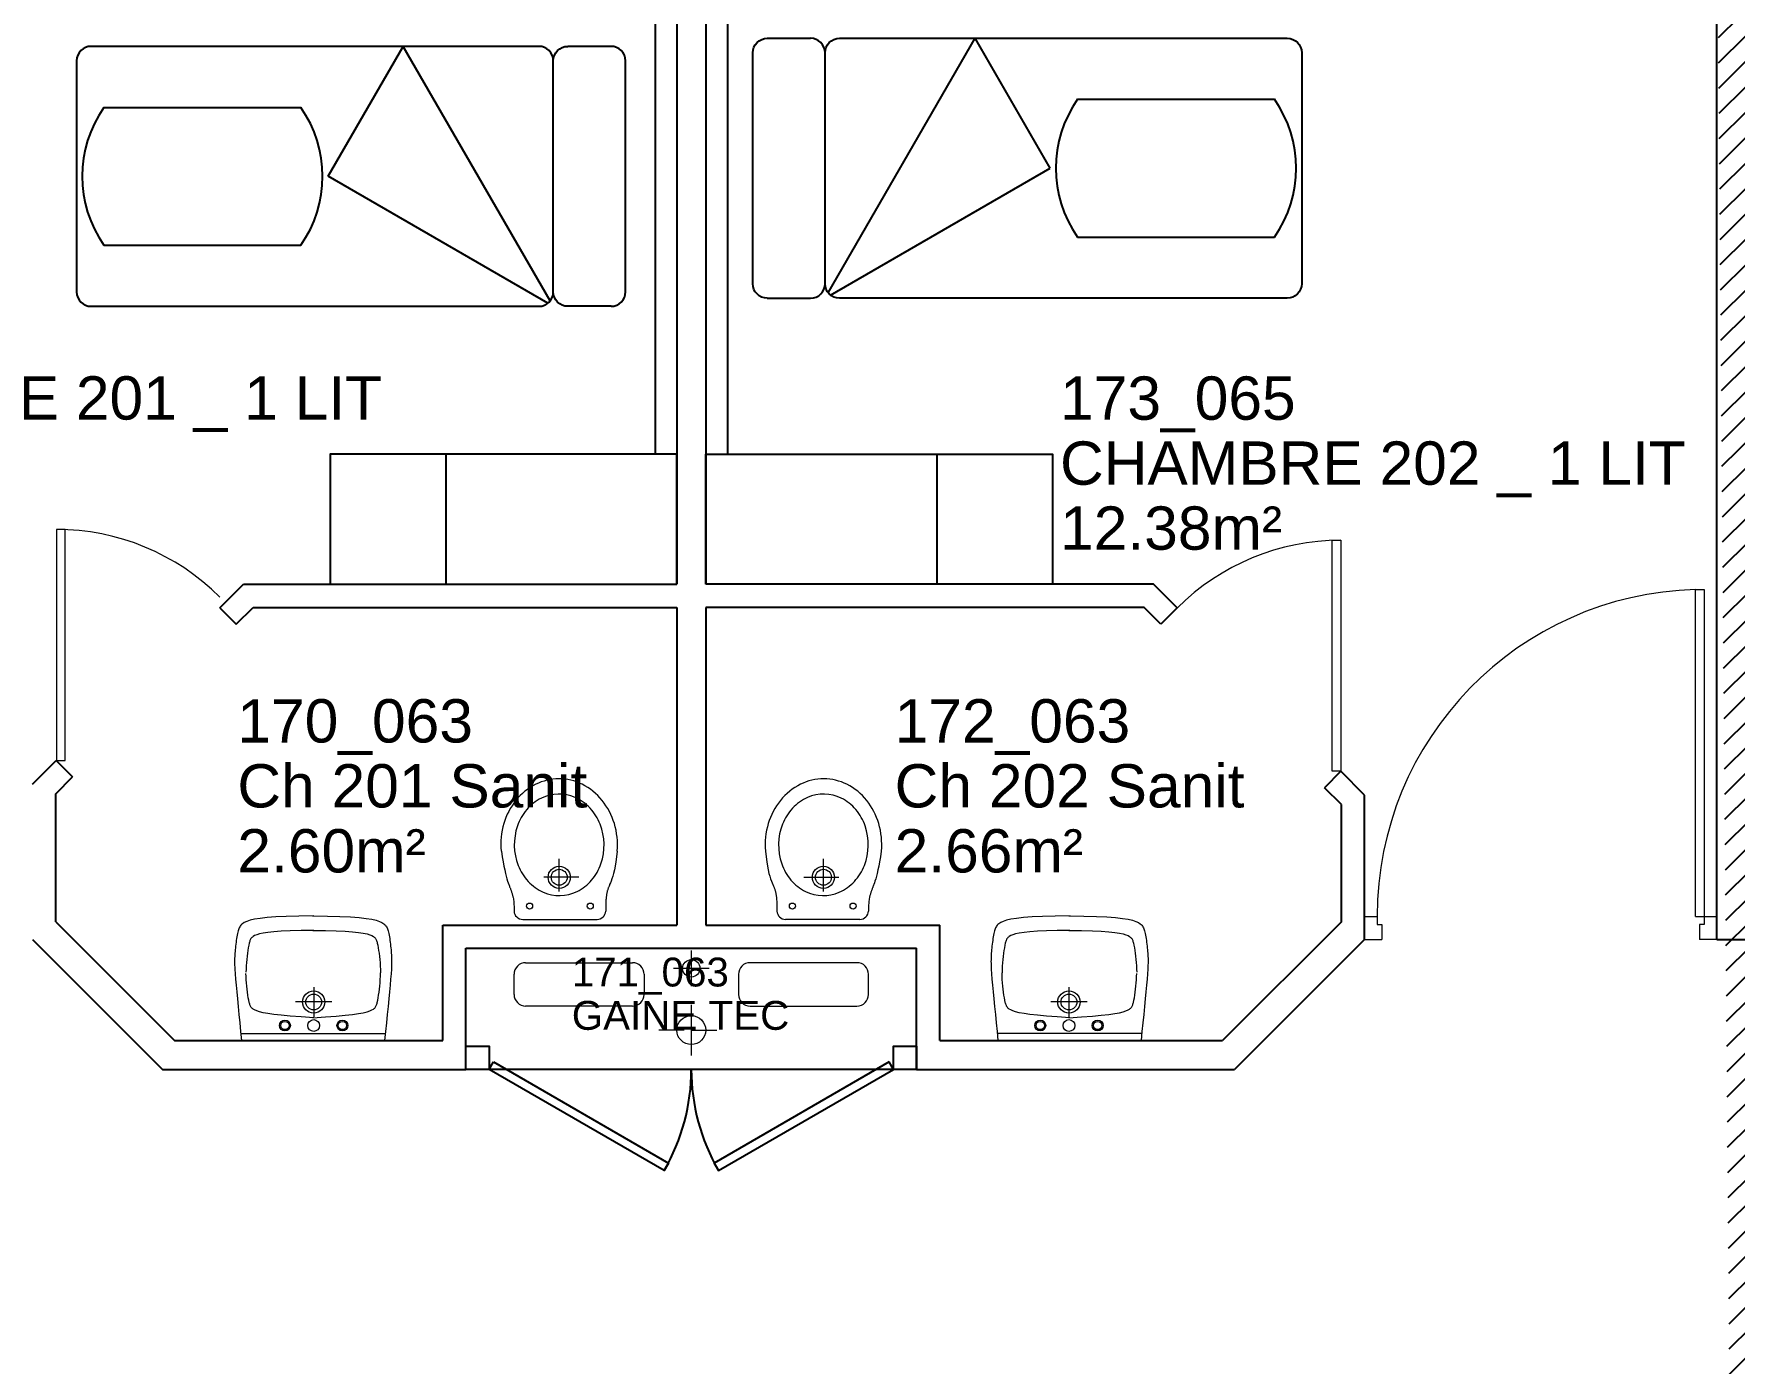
# Model space of a CAD drawing. Header units: millimetres. Extents: x -11 to 211, y -5 to 120.
# Drawn here: x 168.62 to 174.51, y 61.33 to 65.93 of the extents above; entities that cross this region are included whole.
import ezdxf

# ---------------------------------------------------------------- set-up
doc = ezdxf.new("R2010")
doc.units = ezdxf.units.MM
doc.header["$LTSCALE"] = 0.1
doc.header["$MEASUREMENT"] = 0
doc.linetypes.add('CONTINU', pattern=[0])
doc.layers.get('0').update_dxf_attribs({"linetype": 'CONTINUOUS'})
for name, color, linetype in [('400 Lits', 150, 'CONTINUOUS'), ('A_AGENC', 204, 'CONTINUOUS'), ('A_EQMP', 142, 'CONTINUOUS'), ('A_Etiqu_Gaine', 8, 'CONTINUOUS'), ('A_Etiqu_Gaine_ancien', 8, 'CONTINUOUS'), ('A_Etiqu_Gaine_code', 8, 'CONTINUOUS'), ('A_Etiqu_Local', 8, 'CONTINUOUS'), ('A_HACH_STRUC', 7, 'CONTINUOUS'), ('A_MUR_CLOIS', 7, 'CONTINU')]:
    doc.layers.add(name, color=color, linetype=linetype)
doc.layers.add('A_PORTE', color=8, linetype='CONTINU', lineweight=0)
doc.layers.add('A_SANI', color=5, linetype='CONTINU', lineweight=0)
doc.styles.add('Attribut', font='arial.ttf')

# ---------------------------------------------------------------- blocks, each defined once
blk = doc.blocks.new('BROCA2-G343')
at = {"layer": '400 Lits', "linetype": 'Continuous'}
for p, q in [((26.124886, 20.499994), (26.274879, 20.499994)), ((26.33577, 19.618849), (26.844498, 20.499994)), ((27.104309, 20.049994), (26.844498, 20.499994)), ((26.324883, 19.649992), (26.324883, 20.449995)), ((26.343739, 19.61088), (27.104309, 20.049994)), ((26.124886, 19.599993), (26.274879, 19.599993))]:
    blk.add_line(p, q, dxfattribs=at)
for points in [[(26.124886, 19.599993, -0.414213), (26.074886, 19.649992), (26.074883, 20.449995, -0.414214), (26.124886, 20.499995)], [(26.274879, 19.599993, 0.414213), (26.324879, 19.649992), (26.324883, 20.449995, 0.414214), (26.274879, 20.499995)], [(26.374886, 19.599993, -0.414213), (26.324886, 19.649992), (26.324883, 20.449995, -0.414214), (26.374886, 20.499995)], [(26.374611, 20.499994), (27.924881, 20.499994, -0.414213), (27.974881, 20.449995), (27.974884, 19.649992, -0.414214), (27.924881, 19.599992), (26.374611, 19.599993)]]:
    blk.add_lwpolyline(points, format="xyb", dxfattribs=at)
blk = doc.blocks.new('BROCA2-G378')
at = {"layer": '400 Lits', "linetype": 'Continuous'}
for p, q in [((24.79558, 20.049994), (25.055391, 20.499994)), ((25.564119, 19.618849), (25.055391, 20.499994)), ((25.775003, 20.499994), (25.62501, 20.499994)), ((25.575006, 19.649992), (25.575006, 20.449995)), ((25.55615, 19.61088), (24.79558, 20.049994)), ((25.775003, 19.599993), (25.62501, 19.599993))]:
    blk.add_line(p, q, dxfattribs=at)
for points in [[(25.525278, 20.499994), (23.975008, 20.499994, 0.414214), (23.925008, 20.449995), (23.925005, 19.649992, 0.414214), (23.975008, 19.599992), (25.525278, 19.599993)], [(25.525003, 19.599993, 0.414213), (25.575003, 19.649992), (25.575006, 20.449995, 0.414214), (25.525003, 20.499995)], [(25.62501, 19.599993, -0.414213), (25.57501, 19.649992), (25.575006, 20.449995, -0.414214), (25.62501, 20.499995)], [(25.775003, 19.599993, 0.414213), (25.825003, 19.649992), (25.825006, 20.449995, 0.414214), (25.775003, 20.499995)]]:
    blk.add_lwpolyline(points, format="xyb", dxfattribs=at)
blk = doc.blocks.new('BROCA2-G382')
at = {"layer": '400 Lits', "linetype": 'Continuous'}
for p, q in [((24.019503, 20.288546), (24.701082, 20.288546)), ((24.019503, 19.811441), (24.701082, 19.811441))]:
    blk.add_line(p, q, dxfattribs=at)
for start, end in [(145.007771, 214.992539), (325.007913, 34.99193)]:
    blk.add_arc((24.360292, 20.049994), 0.415985, start, end, dxfattribs=at)
blk = doc.blocks.new('A_Etiqu_Local')
at = {"style": 'Attribut', "flags": 1}
for tag, p in [('CODE_HOPITAL', (-0.4463, 1.632)), ('CODE_SITE', (-0.4463, 1.407)), ('CODE_BATIMENT', (-0.4463, 1.182)), ('CODE_SECTEUR', (-0.4463, 0.957)), ('CODE_ETAGE', (-0.4463, 0.732)), ('NOM_NORMALISE', (-0.4463, -0.843)), ('SECTEUR_ACTIVITE', (-0.4463, -1.068)), ('SOUS_SECTEUR_ACTIVITE', (-0.4463, -1.293)), ('VOLUME', (-0.4463, -1.518)), ('SERVICE', (-0.4463, -1.743)), ('CODE_UG', (-0.4463, -1.968)), ('CODE_UA', (-0.4463, -2.193)), ('CODE_POLE', (-0.4463, -2.418)), ('OCCUPANT_EXTERNE', (-0.4463, -2.643)), ('DISPONIBILITE', (-0.4463, -2.868)), ('ACCES_HANDICAPES', (-0.4463, -3.093)), ('NATURE_SOL', (-0.4463, -3.318)), ('RISQUE_LABORATOIRE', (-0.4463, -3.543)), ('AMIANTE', (-0.4463, -3.768))]:
    blk.add_attdef(tag, p, '', height=0.15, dxfattribs=at)
at = {"layer": 'A_Etiqu_Local', "style": 'Attribut'}
for tag, p in [('CODE_PIECE', (-0.4463, 0.282)), ('NOM_USAGE', (-0.4463, 0.057)), ('SURFACE', (-0.4463, -0.168))]:
    blk.add_attdef(tag, p, '', height=0.15, dxfattribs=at)
blk = doc.blocks.new('A_Etiqu_Gaine')
at = {"style": 'Attribut', "flags": 1}
for tag, p in [('CODE_HOPITAL', (-0.4323, 0.8651)), ('CODE_SITE', (-0.4323, 0.7151)), ('CODE_BATIMENT', (-0.4323, 0.5651)), ('CODE_SECTEUR', (-0.4323, 0.4151)), ('CODE_ETAGE', (-0.4323, 0.2651)), ('NOM_NORMALISE', (-0.4323, -0.3349)), ('SECTEUR_ACTIVITE', (-0.4323, -0.4849)), ('SOUS_SECTEUR_ACTIVITE', (-0.4323, -0.6349)), ('SURFACE', (-0.4323, -0.7849)), ('CODE_UG', (-0.4323, -0.9349)), ('CODE_POLE', (-0.4323, -1.0849)), ('AMIANTE', (-0.4323, -1.2349))]:
    blk.add_attdef(tag, p, '', height=0.1, dxfattribs=at)
at = {"layer": 'A_Etiqu_Gaine', "style": 'Attribut'}
blk.add_attdef('NOM_USAGE', (-0.4323, -0.1849), '', height=0.1, dxfattribs=at)
at = {"layer": 'A_Etiqu_Gaine_ancien', "style": 'Attribut'}
blk.add_attdef('CODE_PIECE_ANCIEN', (-0.4323, 0.1151), '', height=0.1, dxfattribs=at)
at = {"layer": 'A_Etiqu_Gaine_code', "style": 'Attribut'}
blk.add_attdef('CODE_PIECE', (-0.4323, -0.0349), '', height=0.1, dxfattribs=at)

msp = doc.modelspace()

# ---------------------------------------------------------------- hatches: boundary and pattern name
at = {"layer": 'A_HACH_STRUC'}
h = msp.add_hatch(dxfattribs=at)
h.set_pattern_fill('ANSI31', color=8, scale=0.5, angle=359.76959, style=0)
h.paths.add_polyline_path([(201.5499, 63.0209), (201.5499, 63.5209), (202.0499, 63.5209), (202.0499, 63.0209)])
h.paths.add_polyline_path([(201.5499, 56.2709), (201.5499, 56.7709), (202.0499, 56.7709), (202.0499, 56.2709)])
h.paths.add_polyline_path([(174.7499, 59.696), (174.2499, 59.696), (174.2499, 60.196), (174.7499, 60.196)], flags=17)
h.paths.add_polyline_path([(181.4499, 52.546), (181.4499, 53.046), (181.9499, 53.046), (181.9499, 52.546)], flags=17)
h.paths.add_polyline_path([(174.7499, 52.546), (174.2499, 52.546), (174.2499, 53.046), (174.7499, 53.046)], flags=17)
h.paths.add_polyline_path([(201.7164, 49.9462), (201.9164, 49.9462), (202.0662, 49.9462), (202.0662, 50.4462), (201.5662, 50.4462), (201.5662, 49.9462)])
h.paths.add_polyline_path([(194.5, 49.9462), (194.7, 49.9462), (194.8499, 49.9462), (194.8499, 50.4462), (194.3499, 50.4462), (194.3499, 49.9462)])
h.paths.add_polyline_path([(194.5, 69.2462), (194.7, 69.2462), (194.8499, 69.2462), (194.8499, 68.7462), (194.3499, 68.7462), (194.3499, 69.2462)])
edge = h.paths.add_edge_path()
edge.add_line((181.6498, 66.5712), (181.7498, 66.5712))
edge.add_line((174.4498, 66.5712), (174.5498, 66.5712))
edge.add_line((181.825, 67.2962), (181.825, 67.0462))
edge.add_line((181.5754, 67.2962), (181.825, 67.2962))
edge.add_line((181.5754, 67.2962), (181.5754, 67.0462))
edge.add_line((181.4499, 67.0462), (181.5754, 67.0462))
edge.add_line((181.4499, 67.0462), (181.4499, 66.5712))
edge.add_line((181.4499, 66.5712), (181.6498, 66.5712))
edge.add_line((181.9499, 67.0462), (181.825, 67.0462))
edge.add_line((181.7498, 66.5712), (181.9499, 66.5712))
edge.add_line((181.9499, 66.5712), (181.9499, 67.0462))
edge.add_line((174.7499, 67.0462), (174.625, 67.0462))
edge.add_line((174.625, 67.2962), (174.625, 67.0462))
edge.add_line((174.5498, 66.5712), (174.7499, 66.5712))
edge.add_line((174.7499, 66.5712), (174.7499, 67.0462))
edge.add_line((174.3753, 67.2962), (174.3753, 67.0462))
edge.add_line((174.2499, 67.0462), (174.3753, 67.0462))
edge.add_line((174.2499, 67.0462), (174.2499, 66.5712))
edge.add_line((174.2499, 66.5712), (174.4498, 66.5712))
edge.add_line((174.3753, 67.2962), (174.625, 67.2962))
edge.add_line((181.6498, 46.1962), (181.9499, 46.1962))
edge.add_line((181.9499, 46.1962), (181.9499, 45.7212))
edge.add_line((181.4499, 45.7212), (181.4499, 46.1962))
edge.add_line((181.4499, 46.1962), (181.6498, 46.1962))
edge.add_line((181.9499, 45.7212), (181.825, 45.7212))
edge.add_line((181.825, 45.4712), (181.825, 45.7212))
edge.add_line((181.5754, 45.4712), (181.825, 45.4712))
edge.add_line((181.5754, 45.4712), (181.5754, 45.7212))
edge.add_line((181.4499, 45.7212), (181.5754, 45.7212))
edge.add_line((174.4498, 46.1962), (174.7499, 46.1962))
edge.add_line((174.7499, 46.1962), (174.7499, 45.7212))
edge.add_line((174.7499, 45.7212), (174.625, 45.7212))
edge.add_line((174.625, 45.4712), (174.625, 45.7212))
edge.add_line((174.2499, 45.7212), (174.2499, 46.1962))
edge.add_line((174.2499, 46.1962), (174.4498, 46.1962))
edge.add_line((174.3753, 45.4712), (174.3753, 45.7212))
edge.add_line((174.2499, 45.7212), (174.3753, 45.7212))
edge.add_line((174.3753, 45.4712), (174.625, 45.4712))

# ---------------------------------------------------------------- linework, layer by layer
at = {"layer": 'A_AGENC', "color": 8, "linetype": 'Continuous'}
msp.add_line((171.5999, 62.3463), (170.1999, 62.3463), dxfattribs=at)
for points in [[(170.2149, 62.3723), (170.8211, 62.0223), (170.8061, 61.9963), (170.1999, 62.3463)], [(171.5849, 62.3723), (170.9787, 62.0223), (170.9937, 61.9963), (171.5999, 62.3463)]]:
    msp.add_lwpolyline(points, close=True, dxfattribs=at)
for centre, start, end in [((170.1999, 62.3463), 330.00002, 0.00001), ((171.5999, 62.3463), 180.00001, 210)]:
    msp.add_arc(centre, 0.7, start, end, dxfattribs=at)
at = {"layer": 'A_EQMP', "color": 8, "linetype": 'Continuous'}
for p, q in [((170.7748, 67.1162), (170.7749, 64.4763)), ((171.0247, 67.1162), (171.0248, 64.4763)), ((170.0497, 64.4763), (170.0497, 64.0263)), ((171.7499, 64.4763), (171.7499, 64.0263))]:
    msp.add_line(p, q, dxfattribs=at)
for points in [[(170.8497, 64.0263), (170.8497, 64.4763), (169.6497, 64.4763), (169.6497, 64.0263)], [(170.9499, 64.0263), (170.9499, 64.4763), (172.1499, 64.4763), (172.1499, 64.0263)]]:
    msp.add_lwpolyline(points, close=True, dxfattribs=at)
at = {"layer": 'A_MUR_CLOIS', "color": 8, "linetype": 'Continuous'}
for p, q in [((170.8502, 67.1962), (170.8499, 64.0263)), ((170.9502, 67.1962), (170.9499, 64.0263)), ((174.4498, 62.7963), (174.4498, 66.5712)), ((169.2675, 63.9441), (169.3496, 64.0263)), ((169.3496, 64.0263), (170.8499, 64.0263)), ((172.5, 64.0263), (170.9499, 64.0263)), ((172.5822, 63.9441), (172.5, 64.0263)), ((169.2675, 63.9441), (169.324, 63.8876)), ((169.324, 63.8876), (169.3828, 63.9463)), ((169.3828, 63.9463), (170.8499, 63.9463)), ((170.8499, 63.9463), (170.8499, 62.8458)), ((172.4669, 63.9463), (170.9499, 63.9463)), ((170.9499, 63.9463), (170.9499, 62.8458)), ((172.5256, 63.8876), (172.4669, 63.9463)), ((172.5822, 63.9441), (172.5256, 63.8876)), ((168.6196, 63.3338), (168.7018, 63.416)), ((168.7018, 63.416), (168.7583, 63.3594)), ((168.6996, 63.3007), (168.7583, 63.3594)), ((173.1479, 63.3785), (173.0913, 63.3219)), ((173.23, 63.2963), (173.1479, 63.3785)), ((168.6996, 62.8577), (168.6996, 63.3007)), ((173.15, 63.2632), (173.0913, 63.3219)), ((173.23, 62.7963), (173.23, 63.2963)), ((173.15, 62.8577), (173.15, 63.2632)), ((168.6996, 62.8577), (169.111, 62.4463)), ((170.0399, 62.8458), (170.8499, 62.8458)), ((170.0399, 62.4463), (170.0399, 62.8458)), ((170.9499, 62.8458), (171.7599, 62.8458)), ((171.7599, 62.4463), (171.7599, 62.8458)), ((173.1501, 62.8577), (172.7386, 62.4463)), ((168.6196, 62.7963), (169.0696, 62.3463)), ((170.1199, 62.7658), (171.6799, 62.7658)), ((170.1199, 62.3463), (170.1199, 62.7658)), ((171.6799, 62.3463), (171.6799, 62.7658)), ((173.2301, 62.7963), (172.7801, 62.3463)), ((174.4498, 62.7963), (174.5498, 62.7963)), ((169.111, 62.4463), (170.0399, 62.4463)), ((171.7599, 62.4463), (172.7386, 62.4463)), ((169.0696, 62.3463), (170.1199, 62.3463)), ((171.6799, 62.3463), (172.7801, 62.3463))]:
    msp.add_line(p, q, dxfattribs=at)
for points in [[(170.1199, 62.3463), (170.1199, 62.4263), (170.1999, 62.4263), (170.1999, 62.3463)], [(171.5999, 62.3463), (171.5999, 62.4263), (171.6799, 62.4263), (171.6799, 62.3463)]]:
    msp.add_lwpolyline(points, close=True, dxfattribs=at)
at = {"layer": 'A_PORTE', "color": 8, "linetype": 'Continuous'}
for p, q in [((174.3759, 62.8763), (174.3759, 64.0079)), ((174.3759, 64.0079), (174.4059, 64.0079)), ((174.4059, 64.0079), (174.4059, 62.8485)), ((173.2301, 62.7963), (173.2301, 62.8763)), ((173.2301, 62.8763), (173.2739, 62.8763)), ((173.2739, 62.8763), (173.2739, 62.8485)), ((173.2739, 62.8485), (173.2899, 62.8485)), ((173.2899, 62.8485), (173.2899, 62.7963)), ((174.3759, 62.8763), (174.4498, 62.8763)), ((174.3899, 62.8485), (174.3899, 62.7963)), ((174.4059, 62.8485), (174.3899, 62.8485)), ((174.4498, 62.7963), (174.4498, 62.8763)), ((173.2301, 62.7963), (173.2899, 62.7963)), ((174.4498, 62.7963), (174.3899, 62.7963))]:
    msp.add_line(p, q, dxfattribs=at)
for points in [[(168.7323, 63.416), (168.7323, 64.216), (168.7023, 64.216), (168.7023, 63.416)], [(173.1179, 63.3785), (173.1179, 64.1785), (173.1479, 64.1785), (173.1479, 63.3785)]]:
    msp.add_lwpolyline(points, close=True, dxfattribs=at)
for centre, start, end in [((168.7023, 63.416), 44.99998, 90), ((173.1479, 63.3785), 90, 135.00001)]:
    msp.add_arc(centre, 0.8, start, end, dxfattribs=at)
at = {"layer": 'A_PORTE', "color": 8}
msp.add_arc((174.4059, 62.8763), 1.132, 91.51862, 180, dxfattribs=at)
at = {"layer": 'A_SANI', "color": 8, "linetype": 'Continuous'}
for p, q in [((170.4425, 62.9628), (170.4425, 63.0751)), ((171.3572, 62.9628), (171.3572, 63.0751)), ((170.5108, 63.0116), (170.3888, 63.0116)), ((171.2888, 63.0116), (171.4109, 63.0116)), ((170.2862, 62.8978), (170.2863, 62.8947)), ((170.6036, 62.8978), (170.6035, 62.8947)), ((171.196, 62.8978), (171.1962, 62.8947)), ((171.5134, 62.8978), (171.5133, 62.8947)), ((169.4805, 62.8246), (169.4549, 62.8229)), ((169.5116, 62.8259), (169.4805, 62.8246)), ((169.5489, 62.8268), (169.5116, 62.8259)), ((169.5928, 62.8272), (169.5489, 62.8268)), ((169.5895, 62.8272), (169.6334, 62.8268)), ((169.6334, 62.8268), (169.6707, 62.8259)), ((169.6707, 62.8259), (169.7018, 62.8246)), ((169.7018, 62.8246), (169.7274, 62.8229)), ((170.3163, 62.8658), (170.5735, 62.8658)), ((171.4833, 62.8658), (171.2261, 62.8658)), ((172.0979, 62.8246), (172.0722, 62.8229)), ((172.129, 62.8259), (172.0979, 62.8246)), ((172.1662, 62.8268), (172.129, 62.8259)), ((172.2102, 62.8272), (172.1662, 62.8268)), ((172.2068, 62.8272), (172.2508, 62.8268)), ((172.2508, 62.8268), (172.288, 62.8259)), ((172.288, 62.8259), (172.3191, 62.8246)), ((172.3191, 62.8246), (172.3447, 62.8229)), ((169.3663, 62.7677), (169.3648, 62.7584)), ((169.3678, 62.776), (169.3663, 62.7677)), ((169.3694, 62.7833), (169.3678, 62.776)), ((169.3702, 62.7866), (169.3694, 62.7833)), ((169.3711, 62.7895), (169.3702, 62.7866)), ((169.372, 62.7922), (169.3711, 62.7895)), ((169.373, 62.7947), (169.372, 62.7922)), ((169.3741, 62.797), (169.373, 62.7947)), ((169.3754, 62.7991), (169.3741, 62.797)), ((169.3768, 62.8011), (169.3754, 62.7991)), ((169.3785, 62.8029), (169.3768, 62.8011)), ((169.3804, 62.8047), (169.3785, 62.8029)), ((169.3826, 62.8064), (169.3804, 62.8047)), ((169.388, 62.8097), (169.3826, 62.8064)), ((169.3953, 62.8128), (169.388, 62.8097)), ((169.405, 62.8158), (169.3953, 62.8128)), ((169.4177, 62.8184), (169.405, 62.8158)), ((169.4342, 62.8208), (169.4177, 62.8184)), ((169.4549, 62.8229), (169.4342, 62.8208)), ((169.7274, 62.8229), (169.7481, 62.8208)), ((169.7481, 62.8208), (169.7645, 62.8184)), ((169.7645, 62.8184), (169.7773, 62.8158)), ((169.7773, 62.8158), (169.787, 62.8128)), ((169.787, 62.8128), (169.7943, 62.8097)), ((169.7943, 62.8097), (169.7997, 62.8064)), ((169.7997, 62.8064), (169.8019, 62.8047)), ((169.8019, 62.8047), (169.8038, 62.8029)), ((169.8038, 62.8029), (169.8055, 62.8011)), ((169.8055, 62.8011), (169.8069, 62.7991)), ((169.8069, 62.7991), (169.8082, 62.797)), ((169.8082, 62.797), (169.8093, 62.7947)), ((169.8093, 62.7947), (169.8103, 62.7922)), ((169.8103, 62.7922), (169.8112, 62.7895)), ((169.8112, 62.7895), (169.8121, 62.7866)), ((169.8121, 62.7866), (169.8129, 62.7833)), ((169.8129, 62.7833), (169.8145, 62.776)), ((169.8145, 62.776), (169.816, 62.7677)), ((169.816, 62.7677), (169.8175, 62.7584)), ((171.9836, 62.7677), (171.9821, 62.7584)), ((171.9852, 62.776), (171.9836, 62.7677)), ((171.9867, 62.7833), (171.9852, 62.776)), ((171.9876, 62.7866), (171.9867, 62.7833)), ((171.9884, 62.7895), (171.9876, 62.7866)), ((171.9893, 62.7922), (171.9884, 62.7895)), ((171.9903, 62.7947), (171.9893, 62.7922)), ((171.9914, 62.797), (171.9903, 62.7947)), ((171.9927, 62.7991), (171.9914, 62.797)), ((171.9942, 62.8011), (171.9927, 62.7991)), ((171.9958, 62.8029), (171.9942, 62.8011)), ((171.9978, 62.8047), (171.9958, 62.8029)), ((172, 62.8064), (171.9978, 62.8047)), ((172.0054, 62.8097), (172, 62.8064)), ((172.0126, 62.8128), (172.0054, 62.8097)), ((172.0223, 62.8158), (172.0126, 62.8128)), ((172.0351, 62.8184), (172.0223, 62.8158)), ((172.0515, 62.8208), (172.0351, 62.8184)), ((172.0722, 62.8229), (172.0515, 62.8208)), ((172.3447, 62.8229), (172.3654, 62.8208)), ((172.3654, 62.8208), (172.3819, 62.8184)), ((172.3819, 62.8184), (172.3946, 62.8158)), ((172.3946, 62.8158), (172.4044, 62.8128)), ((172.4044, 62.8128), (172.4116, 62.8097)), ((172.4116, 62.8097), (172.417, 62.8064)), ((172.417, 62.8064), (172.4192, 62.8047)), ((172.4192, 62.8047), (172.4211, 62.8029)), ((172.4211, 62.8029), (172.4228, 62.8011)), ((172.4228, 62.8011), (172.4243, 62.7991)), ((172.4243, 62.7991), (172.4256, 62.797)), ((172.4256, 62.797), (172.4267, 62.7947)), ((172.4267, 62.7947), (172.4277, 62.7922)), ((172.4277, 62.7922), (172.4286, 62.7895)), ((172.4286, 62.7895), (172.4294, 62.7866)), ((172.4294, 62.7866), (172.4302, 62.7833)), ((172.4302, 62.7833), (172.4318, 62.776)), ((172.4318, 62.776), (172.4334, 62.7677)), ((172.4334, 62.7677), (172.4349, 62.7584)), ((169.3599, 62.716), (169.3591, 62.7049)), ((169.3609, 62.7271), (169.3599, 62.716)), ((169.3621, 62.738), (169.3609, 62.7271)), ((169.3634, 62.7485), (169.3621, 62.738)), ((169.3648, 62.7584), (169.3634, 62.7485)), ((169.8175, 62.7584), (169.8189, 62.7484)), ((169.8189, 62.7484), (169.8202, 62.7377)), ((169.8202, 62.7377), (169.8214, 62.7267)), ((169.8214, 62.7267), (169.8224, 62.7153)), ((169.8224, 62.7153), (169.8232, 62.7038)), ((170.3264, 62.7158), (170.6964, 62.7158)), ((170.8998, 62.7578), (170.8998, 62.6348)), ((171.4732, 62.7158), (171.1032, 62.7158)), ((171.9772, 62.7153), (171.9764, 62.7038)), ((171.9782, 62.7267), (171.9772, 62.7153)), ((171.9794, 62.7377), (171.9782, 62.7267)), ((171.9807, 62.7484), (171.9794, 62.7377)), ((171.9821, 62.7584), (171.9807, 62.7484)), ((172.4349, 62.7584), (172.4363, 62.7485)), ((172.4363, 62.7485), (172.4376, 62.738)), ((172.4376, 62.738), (172.4387, 62.7271)), ((172.4387, 62.7271), (172.4397, 62.716)), ((172.4397, 62.716), (172.4405, 62.7049)), ((169.3585, 62.6938), (169.3581, 62.6831)), ((169.3585, 62.668), (169.3581, 62.6787)), ((169.3591, 62.7049), (169.3585, 62.6938)), ((169.3591, 62.6569), (169.3585, 62.668)), ((169.3599, 62.6458), (169.3591, 62.6569)), ((169.8224, 62.6465), (169.8232, 62.658)), ((169.8232, 62.7038), (169.8239, 62.6922)), ((169.8232, 62.658), (169.8239, 62.6696)), ((169.8239, 62.6922), (169.8242, 62.6809)), ((169.8239, 62.6696), (169.8242, 62.6809)), ((170.2864, 62.6058), (170.2864, 62.6758)), ((170.7364, 62.6758), (170.7364, 62.6058)), ((170.9613, 62.6963), (170.8383, 62.6963)), ((171.0632, 62.6758), (171.0632, 62.6058)), ((171.5132, 62.6058), (171.5132, 62.6758)), ((171.9758, 62.6922), (171.9754, 62.6809)), ((171.9758, 62.6696), (171.9754, 62.6809)), ((171.9764, 62.7038), (171.9758, 62.6922)), ((171.9764, 62.658), (171.9758, 62.6696)), ((171.9772, 62.6465), (171.9764, 62.658)), ((172.4397, 62.6458), (172.4405, 62.6569)), ((172.4405, 62.7049), (172.4412, 62.6938)), ((172.4405, 62.6569), (172.4412, 62.668)), ((172.4412, 62.6938), (172.4415, 62.6831)), ((172.4412, 62.668), (172.4415, 62.6787)), ((169.3609, 62.6347), (169.3599, 62.6458)), ((169.3621, 62.6238), (169.3609, 62.6347)), ((169.3634, 62.6133), (169.3621, 62.6238)), ((169.3648, 62.6034), (169.3634, 62.6133)), ((169.3663, 62.5941), (169.3648, 62.6034)), ((169.3678, 62.5858), (169.3663, 62.5941)), ((169.5926, 62.6309), (169.5926, 62.5288)), ((169.8145, 62.5858), (169.816, 62.5941)), ((169.816, 62.5941), (169.8175, 62.6034)), ((169.8175, 62.6034), (169.8189, 62.6134)), ((169.8189, 62.6134), (169.8202, 62.6241)), ((169.8202, 62.6241), (169.8214, 62.6351)), ((169.8214, 62.6351), (169.8224, 62.6465)), ((171.9782, 62.6351), (171.9772, 62.6465)), ((171.9794, 62.6241), (171.9782, 62.6351)), ((171.9807, 62.6134), (171.9794, 62.6241)), ((171.9821, 62.6034), (171.9807, 62.6134)), ((171.9836, 62.5941), (171.9821, 62.6034)), ((171.9852, 62.5858), (171.9836, 62.5941)), ((172.207, 62.6309), (172.207, 62.5288)), ((172.4318, 62.5858), (172.4334, 62.5941)), ((172.4334, 62.5941), (172.4349, 62.6034)), ((172.4349, 62.6034), (172.4363, 62.6133)), ((172.4363, 62.6133), (172.4376, 62.6238)), ((172.4376, 62.6238), (172.4387, 62.6347)), ((172.4387, 62.6347), (172.4397, 62.6458)), ((169.3694, 62.5785), (169.3678, 62.5858)), ((169.3702, 62.5752), (169.3694, 62.5785)), ((169.3711, 62.5723), (169.3702, 62.5752)), ((169.372, 62.5696), (169.3711, 62.5723)), ((169.373, 62.5671), (169.372, 62.5696)), ((169.3741, 62.5648), (169.373, 62.5671)), ((169.3754, 62.5627), (169.3741, 62.5648)), ((169.3768, 62.5607), (169.3754, 62.5627)), ((169.3785, 62.5589), (169.3768, 62.5607)), ((169.3804, 62.5571), (169.3785, 62.5589)), ((169.3826, 62.5554), (169.3804, 62.5571)), ((169.388, 62.5521), (169.3826, 62.5554)), ((169.3953, 62.5489), (169.388, 62.5521)), ((169.405, 62.5458), (169.3953, 62.5489)), ((169.4177, 62.5428), (169.405, 62.5458)), ((169.4342, 62.5398), (169.4177, 62.5428)), ((169.4549, 62.5369), (169.4342, 62.5398)), ((169.4805, 62.5339), (169.4549, 62.5369)), ((169.5116, 62.531), (169.4805, 62.5339)), ((169.5489, 62.5281), (169.5116, 62.531)), ((169.6558, 62.5798), (169.5294, 62.5798)), ((169.6334, 62.5281), (169.6707, 62.531)), ((169.6707, 62.531), (169.7018, 62.5339)), ((169.7018, 62.5339), (169.7274, 62.5369)), ((169.7274, 62.5369), (169.7481, 62.5398)), ((169.7481, 62.5398), (169.7645, 62.5428)), ((169.7645, 62.5428), (169.7773, 62.5458)), ((169.7773, 62.5458), (169.787, 62.5489)), ((169.787, 62.5489), (169.7943, 62.5521)), ((169.7943, 62.5521), (169.7997, 62.5554)), ((169.7997, 62.5554), (169.8019, 62.5571)), ((169.8019, 62.5571), (169.8038, 62.5589)), ((169.8038, 62.5589), (169.8055, 62.5607)), ((169.8055, 62.5607), (169.8069, 62.5627)), ((169.8069, 62.5627), (169.8082, 62.5648)), ((169.8082, 62.5648), (169.8093, 62.5671)), ((169.8093, 62.5671), (169.8103, 62.5696)), ((169.8103, 62.5696), (169.8112, 62.5723)), ((169.8112, 62.5723), (169.8121, 62.5752)), ((169.8121, 62.5752), (169.8129, 62.5785)), ((169.8129, 62.5785), (169.8145, 62.5858)), ((170.6964, 62.5658), (170.3264, 62.5658)), ((170.8998, 62.5704), (170.8998, 62.3947)), ((171.1032, 62.5658), (171.4732, 62.5658)), ((171.9867, 62.5785), (171.9852, 62.5858)), ((171.9876, 62.5752), (171.9867, 62.5785)), ((171.9884, 62.5723), (171.9876, 62.5752)), ((171.9893, 62.5696), (171.9884, 62.5723)), ((171.9903, 62.5671), (171.9893, 62.5696)), ((171.9914, 62.5648), (171.9903, 62.5671)), ((171.9927, 62.5627), (171.9914, 62.5648)), ((171.9942, 62.5607), (171.9927, 62.5627)), ((171.9958, 62.5589), (171.9942, 62.5607)), ((171.9978, 62.5571), (171.9958, 62.5589)), ((172, 62.5554), (171.9978, 62.5571)), ((172.0054, 62.5521), (172, 62.5554)), ((172.0126, 62.5489), (172.0054, 62.5521)), ((172.0223, 62.5458), (172.0126, 62.5489)), ((172.0351, 62.5428), (172.0223, 62.5458)), ((172.0515, 62.5398), (172.0351, 62.5428)), ((172.0722, 62.5369), (172.0515, 62.5398)), ((172.0979, 62.5339), (172.0722, 62.5369)), ((172.129, 62.531), (172.0979, 62.5339)), ((172.1662, 62.5281), (172.129, 62.531)), ((172.2703, 62.5798), (172.1438, 62.5798)), ((172.2508, 62.5281), (172.288, 62.531)), ((172.288, 62.531), (172.3191, 62.5339)), ((172.3191, 62.5339), (172.3447, 62.5369)), ((172.3447, 62.5369), (172.3654, 62.5398)), ((172.3654, 62.5398), (172.3819, 62.5428)), ((172.3819, 62.5428), (172.3946, 62.5458)), ((172.3946, 62.5458), (172.4044, 62.5489)), ((172.4044, 62.5489), (172.4116, 62.5521)), ((172.4116, 62.5521), (172.417, 62.5554)), ((172.417, 62.5554), (172.4192, 62.5571)), ((172.4192, 62.5571), (172.4211, 62.5589)), ((172.4211, 62.5589), (172.4228, 62.5607)), ((172.4228, 62.5607), (172.4243, 62.5627)), ((172.4243, 62.5627), (172.4256, 62.5648)), ((172.4256, 62.5648), (172.4267, 62.5671)), ((172.4267, 62.5671), (172.4277, 62.5696)), ((172.4277, 62.5696), (172.4286, 62.5723)), ((172.4286, 62.5723), (172.4294, 62.5752)), ((172.4294, 62.5752), (172.4302, 62.5785)), ((172.4302, 62.5785), (172.4318, 62.5858)), ((169.343, 62.4712), (169.8383, 62.4712)), ((169.5928, 62.5251), (169.5489, 62.5281)), ((169.5895, 62.5251), (169.6334, 62.5281)), ((170.8748, 62.4825), (170.7869, 62.4825)), ((170.8998, 62.4825), (170.9877, 62.4825)), ((172.4567, 62.4712), (171.9614, 62.4712)), ((172.2102, 62.5251), (172.1662, 62.5281)), ((172.2068, 62.5251), (172.2508, 62.5281)), ((169.343, 62.4463), (169.8383, 62.4463)), ((172.4567, 62.4463), (171.9614, 62.4463))]:
    msp.add_line(p, q, dxfattribs=at)
for points in [[(170.6436, 63.1026, 0.092603), (170.6334, 63.1976, 0.097518), (170.591, 63.2778, 0.107322), (170.5216, 63.3336, 0.116228), (170.4414, 63.3525, 0.11669), (170.3613, 63.3335, 0.108258), (170.2925, 63.2778, 0.098236), (170.2509, 63.1977, 0.092772), (170.2416, 63.1026, 0.094013)], [(170.3807, 63.2855, 0.102556), (170.3301, 63.2459, 0.093461), (170.2979, 63.1892, 0.177185), (170.3007, 63.0527, 0.093461), (170.3353, 62.9974, 0.102556), (170.3874, 62.96, 0.222941), (170.5043, 62.9624, 0.102556), (170.5548, 63.0019, 0.093461), (170.587, 63.0586, 0.177033), (170.5842, 63.1951, 0.093461), (170.5497, 63.2505, 0.102556), (170.4975, 63.2879, 0.222834), (170.3807, 63.2855)], [(171.5581, 63.1026, 0.092772), (171.5487, 63.1977, 0.098236), (171.5071, 63.2778, 0.108258), (171.4383, 63.3335, 0.11669), (171.3582, 63.3525, 0.116228), (171.278, 63.3336, 0.107322), (171.2086, 63.2778, 0.097518), (171.1662, 63.1976, 0.092603), (171.1561, 63.1026, 0.094447)], [(171.3021, 63.2879, 0.102556), (171.25, 63.2505, 0.093461), (171.2154, 63.1951, 0.177283), (171.2126, 63.0586, 0.093461), (171.2448, 63.0019, 0.102556), (171.2954, 62.9624, 0.22278), (171.4122, 62.96, 0.102556), (171.4644, 62.9974, 0.093461), (171.4989, 63.0527, 0.177131), (171.5017, 63.1892, 0.093461), (171.4695, 63.2459, 0.102556), (171.419, 63.2855, 0.222937), (171.302, 63.2878)]]:
    msp.add_lwpolyline(points, format="xyb", dxfattribs=at)
for points in [[(170.2423, 63.1019), (170.2452, 63.0826), (170.2481, 63.0654), (170.251, 63.0502), (170.2538, 63.0369), (170.2565, 63.0252), (170.2591, 63.0151), (170.2617, 63.0063), (170.264, 62.9987), (170.2663, 62.9921), (170.2683, 62.9864), (170.2683, 62.9864), (170.2693, 62.9838), (170.2702, 62.9813), (170.271, 62.979), (170.2719, 62.9768), (170.2727, 62.9746), (170.2735, 62.9725), (170.2742, 62.9705), (170.275, 62.9684), (170.2757, 62.9664), (170.2764, 62.9643), (170.2764, 62.9643), (170.2772, 62.9622), (170.2779, 62.96), (170.2786, 62.9578), (170.2793, 62.9555), (170.28, 62.9533), (170.2807, 62.951), (170.2813, 62.9487), (170.2819, 62.9464), (170.2824, 62.9441), (170.283, 62.9419), (170.283, 62.9419), (170.2838, 62.9375), (170.2845, 62.9331), (170.2851, 62.9288), (170.2855, 62.9246), (170.2858, 62.9203), (170.286, 62.916), (170.2861, 62.9116), (170.2862, 62.9072), (170.2862, 62.9026), (170.2862, 62.8978)], [(170.6427, 63.1019), (170.641, 63.0826), (170.6389, 63.0654), (170.6364, 63.0502), (170.6338, 63.0369), (170.6309, 63.0252), (170.628, 63.0151), (170.6251, 63.0063), (170.6223, 62.9987), (170.6196, 62.9921), (170.6172, 62.9864), (170.6172, 62.9864), (170.6161, 62.9838), (170.615, 62.9813), (170.6141, 62.979), (170.6132, 62.9768), (170.6124, 62.9746), (170.6116, 62.9725), (170.6109, 62.9705), (170.6103, 62.9684), (170.6097, 62.9664), (170.6091, 62.9643), (170.6091, 62.9643), (170.6086, 62.9622), (170.6081, 62.96), (170.6076, 62.9578), (170.6072, 62.9555), (170.6068, 62.9533), (170.6064, 62.951), (170.6061, 62.9487), (170.6058, 62.9464), (170.6055, 62.9441), (170.6052, 62.9419), (170.6052, 62.9419), (170.6048, 62.9375), (170.6044, 62.9331), (170.6042, 62.9288), (170.6039, 62.9246), (170.6038, 62.9203), (170.6037, 62.916), (170.6036, 62.9116), (170.6036, 62.9072), (170.6036, 62.9026), (170.6036, 62.8978)], [(171.157, 63.1019), (171.1587, 63.0826), (171.1608, 63.0654), (171.1632, 63.0502), (171.1659, 63.0369), (171.1687, 63.0252), (171.1716, 63.0151), (171.1745, 63.0063), (171.1774, 62.9987), (171.18, 62.9921), (171.1825, 62.9864), (171.1825, 62.9864), (171.1836, 62.9838), (171.1846, 62.9813), (171.1855, 62.979), (171.1864, 62.9768), (171.1872, 62.9746), (171.188, 62.9725), (171.1887, 62.9705), (171.1894, 62.9684), (171.19, 62.9664), (171.1905, 62.9643), (171.1905, 62.9643), (171.1911, 62.9622), (171.1916, 62.96), (171.192, 62.9578), (171.1925, 62.9555), (171.1929, 62.9533), (171.1932, 62.951), (171.1936, 62.9487), (171.1939, 62.9464), (171.1942, 62.9441), (171.1944, 62.9419), (171.1944, 62.9419), (171.1948, 62.9375), (171.1952, 62.9331), (171.1955, 62.9288), (171.1957, 62.9246), (171.1958, 62.9203), (171.1959, 62.916), (171.196, 62.9116), (171.196, 62.9072), (171.196, 62.9026), (171.196, 62.8978)], [(171.5574, 63.1019), (171.5544, 63.0826), (171.5515, 63.0654), (171.5487, 63.0502), (171.5459, 63.0369), (171.5431, 63.0252), (171.5405, 63.0151), (171.538, 63.0063), (171.5356, 62.9987), (171.5334, 62.9921), (171.5313, 62.9864), (171.5313, 62.9864), (171.5304, 62.9838), (171.5295, 62.9813), (171.5286, 62.979), (171.5278, 62.9768), (171.5269, 62.9746), (171.5262, 62.9725), (171.5254, 62.9705), (171.5247, 62.9684), (171.5239, 62.9664), (171.5232, 62.9643), (171.5232, 62.9643), (171.5225, 62.9622), (171.5217, 62.96), (171.521, 62.9578), (171.5203, 62.9555), (171.5196, 62.9533), (171.519, 62.951), (171.5183, 62.9487), (171.5177, 62.9464), (171.5172, 62.9441), (171.5167, 62.9419), (171.5167, 62.9419), (171.5158, 62.9375), (171.5151, 62.9331), (171.5145, 62.9288), (171.5141, 62.9246), (171.5138, 62.9203), (171.5136, 62.916), (171.5135, 62.9116), (171.5134, 62.9072), (171.5134, 62.9026), (171.5134, 62.8978)], [(169.5926, 62.878), (169.5412, 62.8773), (169.4976, 62.876), (169.4612, 62.8742), (169.4312, 62.872), (169.4069, 62.8693), (169.3876, 62.8662), (169.3725, 62.8628), (169.361, 62.8589), (169.3523, 62.8547), (169.3457, 62.8502), (169.3457, 62.8502), (169.3429, 62.8478), (169.3405, 62.8453), (169.3384, 62.8427), (169.3365, 62.8398), (169.3348, 62.8367), (169.3333, 62.8334), (169.3319, 62.8297), (169.3307, 62.8257), (169.3296, 62.8212), (169.3285, 62.8164), (169.3285, 62.8164), (169.3275, 62.811), (169.3265, 62.8053), (169.3255, 62.7993), (169.3246, 62.793), (169.3238, 62.7865), (169.3229, 62.78), (169.3222, 62.7734), (169.3215, 62.7669), (169.3209, 62.7605), (169.3203, 62.7543), (169.3203, 62.7543), (169.3199, 62.7484), (169.3195, 62.7427), (169.3192, 62.7371), (169.319, 62.7315), (169.3189, 62.7259), (169.3188, 62.7201), (169.3189, 62.714), (169.3191, 62.7076), (169.3193, 62.7008), (169.3197, 62.6935), (169.3197, 62.6935), (169.3208, 62.6772), (169.3222, 62.6586), (169.324, 62.6379), (169.3261, 62.6153), (169.3285, 62.5908), (169.3311, 62.5647), (169.3339, 62.537), (169.3368, 62.508), (169.3399, 62.4777), (169.343, 62.4463)], [(169.5887, 62.878), (169.6401, 62.8773), (169.6836, 62.876), (169.72, 62.8742), (169.75, 62.872), (169.7743, 62.8693), (169.7937, 62.8662), (169.8087, 62.8628), (169.8202, 62.8589), (169.829, 62.8547), (169.8356, 62.8502), (169.8356, 62.8502), (169.8383, 62.8478), (169.8407, 62.8453), (169.8429, 62.8427), (169.8448, 62.8398), (169.8465, 62.8367), (169.848, 62.8334), (169.8493, 62.8297), (169.8505, 62.8257), (169.8516, 62.8212), (169.8527, 62.8164), (169.8527, 62.8164), (169.8537, 62.811), (169.8547, 62.8053), (169.8557, 62.7993), (169.8566, 62.793), (169.8575, 62.7865), (169.8583, 62.78), (169.859, 62.7734), (169.8597, 62.7669), (169.8604, 62.7605), (169.8609, 62.7543), (169.8609, 62.7543), (169.8614, 62.7484), (169.8617, 62.7427), (169.862, 62.7371), (169.8623, 62.7315), (169.8624, 62.7259), (169.8624, 62.7201), (169.8623, 62.714), (169.8622, 62.7076), (169.8619, 62.7008), (169.8615, 62.6935), (169.8615, 62.6935), (169.8604, 62.6772), (169.859, 62.6586), (169.8572, 62.6379), (169.8551, 62.6153), (169.8527, 62.5908), (169.8501, 62.5647), (169.8473, 62.537), (169.8444, 62.508), (169.8414, 62.4777), (169.8383, 62.4463)], [(172.211, 62.878), (172.1596, 62.8773), (172.116, 62.876), (172.0796, 62.8742), (172.0496, 62.872), (172.0253, 62.8693), (172.006, 62.8662), (171.9909, 62.8628), (171.9794, 62.8589), (171.9707, 62.8547), (171.9641, 62.8502), (171.9641, 62.8502), (171.9613, 62.8478), (171.9589, 62.8453), (171.9567, 62.8427), (171.9549, 62.8398), (171.9532, 62.8367), (171.9517, 62.8334), (171.9503, 62.8297), (171.9491, 62.8257), (171.948, 62.8212), (171.9469, 62.8164), (171.9469, 62.8164), (171.9459, 62.811), (171.9449, 62.8053), (171.9439, 62.7993), (171.943, 62.793), (171.9422, 62.7865), (171.9413, 62.78), (171.9406, 62.7734), (171.9399, 62.7669), (171.9393, 62.7605), (171.9387, 62.7543), (171.9387, 62.7543), (171.9383, 62.7484), (171.9379, 62.7427), (171.9376, 62.7371), (171.9374, 62.7315), (171.9373, 62.7259), (171.9372, 62.7201), (171.9373, 62.714), (171.9375, 62.7076), (171.9377, 62.7008), (171.9381, 62.6935), (171.9381, 62.6935), (171.9392, 62.6772), (171.9406, 62.6586), (171.9424, 62.6379), (171.9445, 62.6153), (171.9469, 62.5908), (171.9495, 62.5647), (171.9523, 62.537), (171.9552, 62.508), (171.9583, 62.4777), (171.9614, 62.4463)], [(172.207, 62.878), (172.2585, 62.8773), (172.302, 62.876), (172.3384, 62.8742), (172.3684, 62.872), (172.3927, 62.8693), (172.4121, 62.8662), (172.4271, 62.8628), (172.4386, 62.8589), (172.4474, 62.8547), (172.454, 62.8502), (172.454, 62.8502), (172.4567, 62.8478), (172.4591, 62.8453), (172.4613, 62.8427), (172.4632, 62.8398), (172.4649, 62.8367), (172.4663, 62.8334), (172.4677, 62.8297), (172.4689, 62.8257), (172.47, 62.8212), (172.4711, 62.8164), (172.4711, 62.8164), (172.4721, 62.811), (172.4731, 62.8053), (172.4741, 62.7993), (172.475, 62.793), (172.4759, 62.7865), (172.4767, 62.78), (172.4774, 62.7734), (172.4781, 62.7669), (172.4788, 62.7605), (172.4793, 62.7543), (172.4793, 62.7543), (172.4798, 62.7484), (172.4801, 62.7427), (172.4804, 62.7371), (172.4807, 62.7315), (172.4808, 62.7259), (172.4808, 62.7201), (172.4807, 62.714), (172.4806, 62.7076), (172.4803, 62.7008), (172.4799, 62.6935), (172.4799, 62.6935), (172.4788, 62.6772), (172.4774, 62.6586), (172.4756, 62.6379), (172.4735, 62.6153), (172.4711, 62.5908), (172.4685, 62.5647), (172.4657, 62.537), (172.4628, 62.508), (172.4598, 62.4777), (172.4567, 62.4463)]]:
    msp.add_lwpolyline(points, dxfattribs=at)
for centre, radius in [((170.4425, 63.0116), 0.0383), ((170.4425, 63.0116), 0.0276), ((171.3572, 63.0116), 0.0383), ((171.3572, 63.0116), 0.0276), ((170.3399, 62.9119), 0.0105), ((170.5499, 62.9119), 0.0105), ((171.2497, 62.9119), 0.0105), ((171.4597, 62.9119), 0.0105), ((170.8998, 62.6963), 0.03), ((169.5926, 62.5798), 0.0387), ((169.5926, 62.5798), 0.0274), ((172.207, 62.5798), 0.0387), ((172.207, 62.5798), 0.0274), ((170.8998, 62.4825), 0.05), ((169.4931, 62.4984), 0.0189), ((169.4931, 62.4984), 0.0144), ((169.5926, 62.4984), 0.0204), ((169.6921, 62.4984), 0.0189), ((169.6921, 62.4984), 0.0144), ((172.1076, 62.4984), 0.0189), ((172.1076, 62.4984), 0.0144), ((172.207, 62.4984), 0.0204), ((172.3065, 62.4984), 0.0189), ((172.3065, 62.4984), 0.0144)]:
    msp.add_circle(centre, radius, dxfattribs=at)
for centre, radius, start, end in [((170.3163, 62.8958), 0.03, 182.18351, 270), ((170.5735, 62.8958), 0.03, 270, 357.81648), ((171.2261, 62.8958), 0.03, 182.18352, 270), ((171.4833, 62.8958), 0.03, 270, 357.81648), ((170.3264, 62.6758), 0.04, 89.99924, 179.99933), ((170.6964, 62.6758), 0.04, 359.99924, 89.99933), ((171.1032, 62.6758), 0.04, 90.00067, 180.00076), ((171.4732, 62.6758), 0.04, 0.00067, 90.00076), ((170.3264, 62.6058), 0.04, 179.99996, 270.00004), ((170.6964, 62.6058), 0.04, 269.99924, 359.99933), ((171.1032, 62.6058), 0.04, 180.00067, 270.00076), ((171.4732, 62.6058), 0.04, 270.00006, 359.99994)]:
    msp.add_arc(centre, radius, start, end, dxfattribs=at)

# ---------------------------------------------------------------- block references
at = {"layer": 'A_EQMP', "color": 8}
for name, p in [('BROCA2-G378', (144.8471, 45.3887)), ('BROCA2-G343', (145.0379, 45.4168)), ('BROCA2-G382', (144.8471, 45.3887)), ('BROCA2-G382', (148.2173, 45.4168))]:
    msp.add_blockref(name, p, dxfattribs=at)
at = {"layer": 'A_Etiqu_Gaine', "color": 8}
msp.add_blockref('A_Etiqu_Gaine', (170.9183, 62.6684), dxfattribs=at).add_auto_attribs({'CODE_PIECE': '171_063', 'NOM_USAGE': 'GAINE TEC'})
at = {"layer": 'A_Etiqu_Local', "color": 8}
ref = msp.add_blockref('A_Etiqu_Local', (168.1099, 64.5394), dxfattribs=at)
ref.add_attrib('CODE_PIECE', '169_065', (167.6635, 64.8214), dxfattribs={"height": 0.15, "style": 'Attribut'})
ref.add_attrib('NOM_USAGE', 'CHAMBRE 201 _ 1 LIT', (167.6635, 64.5964), dxfattribs={"height": 0.15, "style": 'Attribut'})
ref.add_attrib('SURFACE', '12.32m²', (167.6635, 64.3714), dxfattribs={"height": 0.15, "style": 'Attribut'})
ref = msp.add_blockref('A_Etiqu_Local', (172.6226, 64.3138), dxfattribs=at)
ref.add_attrib('CODE_PIECE', '173_065', (172.1762, 64.5958), dxfattribs={"height": 0.15, "style": 'Attribut'})
ref.add_attrib('NOM_USAGE', 'CHAMBRE 202 _ 1 LIT', (172.1762, 64.3708), dxfattribs={"height": 0.15, "style": 'Attribut'})
ref.add_attrib('SURFACE', '12.38m²', (172.1762, 64.1458), dxfattribs={"height": 0.15, "style": 'Attribut'})
ref = msp.add_blockref('A_Etiqu_Local', (169.7748, 63.1963), dxfattribs=at)
ref.add_attrib('CODE_PIECE', '170_063', (169.3284, 63.4783), dxfattribs={"height": 0.15, "style": 'Attribut'})
ref.add_attrib('NOM_USAGE', 'Ch 201 Sanit', (169.3284, 63.2533), dxfattribs={"height": 0.15, "style": 'Attribut'})
ref.add_attrib('SURFACE', '2.60m²', (169.3284, 63.0283), dxfattribs={"height": 0.15, "style": 'Attribut'})
ref = msp.add_blockref('A_Etiqu_Local', (172.05, 63.1963), dxfattribs=at)
ref.add_attrib('CODE_PIECE', '172_063', (171.6036, 63.4783), dxfattribs={"height": 0.15, "style": 'Attribut'})
ref.add_attrib('NOM_USAGE', 'Ch 202 Sanit', (171.6036, 63.2533), dxfattribs={"height": 0.15, "style": 'Attribut'})
ref.add_attrib('SURFACE', '2.66m²', (171.6036, 63.0283), dxfattribs={"height": 0.15, "style": 'Attribut'})

doc.saveas('drawing.dxf')
